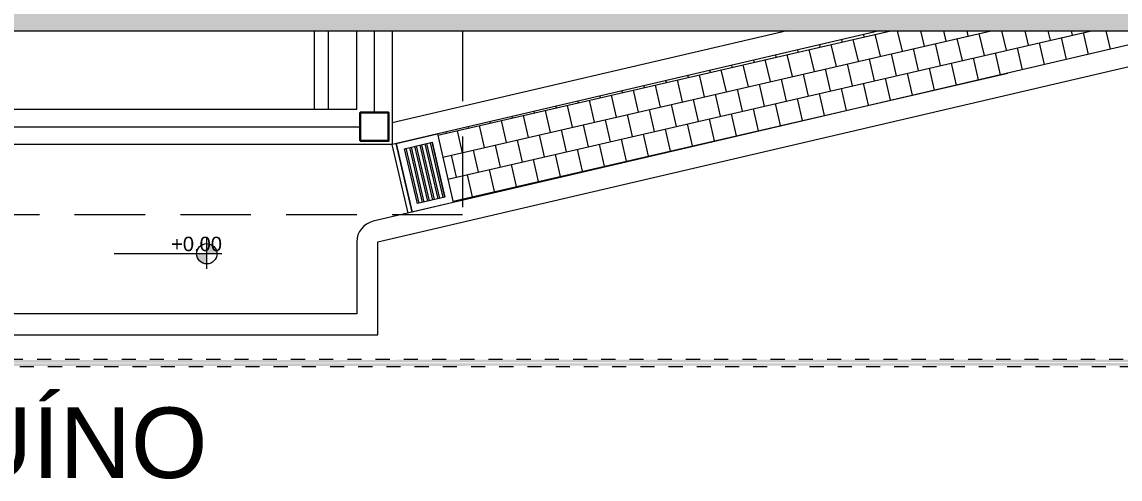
# Model space of a CAD drawing. Header units: metres. Extents: x 149 to 429, y -3 to 162.
# Drawn here: x 345.69 to 353.48, y 96.59 to 99.83 of the extents above; entities that cross this region are included whole.
import ezdxf

# ---------------------------------------------------------------- set-up
doc = ezdxf.new("R2010")
doc.units = ezdxf.units.M
doc.linetypes.add('Aligning Line', pattern=[0.012, 0.006, -0.006])
doc.linetypes.add('IMPORT-Dashed _3_', pattern=[0.75, 0.5, -0.25])
doc.layers.add('1053_ARQ_BASE_MATADOURO_dwg', color=7, linetype='Continuous', lineweight=5, true_color=0x767676)
for name, color, linetype, lineweight in [('A-DETL', 7, 'Continuous', 5), ('A-DETL-GENF', 7, 'Continuous', 5), ('A-PAREDE', 7, 'Continuous', 30), ('A-PROJEÇÃO', 7, 'IMPORT-Dashed _3_', 15), ('A-TEXTO1', 7, 'Continuous', 5), ('A-VISTA01', 7, 'Continuous', 20), ('A-VISTA04', 7, 'Continuous', 5), ('A-VISTA06', 7, 'Continuous', 5), ('A_lay', 7, 'Continuous', 5), ('P-PIPE', 7, 'Continuous', 5)]:
    doc.layers.add(name, color=color, linetype=linetype, lineweight=lineweight)
doc.styles.add('Arial_4', font='arial.ttf', dxfattribs={"height": 0.102})
doc.styles.add('Arial_6', font='arial.ttf', dxfattribs={"height": 0.5})

# ---------------------------------------------------------------- blocks, each defined once
blk = doc.blocks.new('1053_ARQ_BASE_MATADOURO_dwg_arq geral tgov-4039641-TÉRREO 1_20 - Dependente 2')
at = {"layer": 'A-TEXTO1', "lineweight": 9, "true_color": 0xe2e2e2}
h = blk.add_hatch(color=254, dxfattribs=at)
h.paths.add_polyline_path([(10.3862, 14.9311), (10.3862, 15.0029), (10.3144, 15.0029), (10.324, 14.967), (10.3503, 14.9407), (10.3676, 14.9335)])
h.paths.add_polyline_path([(10.3862, 15.0029), (10.4581, 15.0029), (10.4424, 15.0477), (10.4022, 15.073), (10.3862, 15.0677), (10.3862, 15.0189)])
at = {"layer": 'A-VISTA06', "true_color": 0xaaaaaa}
h = blk.add_hatch(dxfattribs=at)
h.set_pattern_fill('FP_8', color=253, style=0, pattern_type=2)
h.set_pattern_definition([(103.134, (2113833.201, 195495.538), (-0.03651904868275, -0.00852109636764), []), (103.134, (2113833.21, 195495.553), (-0.03651904868275, -0.00852109636764), [])])
h.paths.add_polyline_path([(11.8797, 15.3581), (12.0745, 15.4036), (11.9836, 15.7931), (11.7889, 15.7476), (11.8779, 15.3661)])
at = {"layer": 'A_lay', "true_color": 0xaaaaaa}
h = blk.add_hatch(dxfattribs=at)
h.set_pattern_fill('FP_4', color=253, style=0, pattern_type=2)
h.set_pattern_definition([(13, (207849.194, 9278514.813), (-0.035992168695, 0.1558992103656), []), (103, (207849.194, 9278514.813), (-0.11394177387784, 0.1379031260181), [0.16, -0.16])])
h.paths.add_polyline_path([(12.134, 15.3661), (17.355, 16.5843), (15.1546, 16.5843), (12.021, 15.8531), (12.0745, 15.6223)])
h.paths.add_polyline_path([(17.0841, 16.7079), (17.8845, 16.7079), (19.3231, 17.0518), (19.3231, 17.5382), (19.2423, 17.5371), (15.6841, 16.7079)])
at = {"layer": 'A-PAREDE', "color": 253, "true_color": 0xaaaaaa, "flags": 128}
blk.add_lwpolyline([(11.4746, 15.8032), (11.6746, 15.8032), (11.6746, 16.0032), (11.4746, 16.0032)], close=True, dxfattribs=at)
at = {"layer": 'A-PROJEÇÃO', "color": 253, "true_color": 0xaaaaaa}
blk.add_line((12.1996, 16.5843), (12.1996, 15.2781), dxfattribs=at)
at = {"layer": 'A-PROJEÇÃO', "color": 253, "true_color": 0xaaaaaa, "flags": 128}
blk.add_lwpolyline([(12.1996, 15.2781), (-3.0504, 15.2781), (-3.0504, 20.7782), (8.7296, 20.7782)], dxfattribs=at)
at = {"layer": 'A-TEXTO1', "color": 253, "true_color": 0xaaaaaa}
for p, q in [((10.3862, 14.8955), (10.3862, 15.1226)), ((10.4927, 15.0029), (9.7298, 15.0029))]:
    blk.add_line(p, q, dxfattribs=at)
blk.add_circle((10.3862, 15.0029), 0.0719, dxfattribs=at)
at = {"layer": 'A-VISTA01', "color": 253, "true_color": 0xaaaaaa}
for p, q in [((17.355, 16.5843), (11.5655, 15.2334)), ((11.5996, 15.0874), (18.0151, 16.5843)), ((15.1546, 16.5843), (11.6996, 15.7782)), ((14.5011, 16.5843), (11.6996, 15.9303))]:
    blk.add_line(p, q, dxfattribs=at)
at = {"layer": 'A-VISTA01', "color": 253, "true_color": 0xaaaaaa, "flags": 128}
for points in [[(11.6996, 16.5843), (11.6996, 16.0281), (11.6996, 15.7781), (11.4496, 15.7781), (8.6496, 15.7781), (8.6496, 16.0282), (11.4496, 16.0282), (11.4496, 16.5843)], [(11.4496, 15.0874), (11.4496, 14.5782), (-2.5504, 14.5782), (-2.5504, 14.4282), (11.5996, 14.4282), (11.5996, 15.0874)]]:
    blk.add_lwpolyline(points, dxfattribs=at)
at = {"layer": 'A-VISTA01', "color": 253, "true_color": 0xaaaaaa}
blk.add_arc((11.5996, 15.0874), 0.15, 103.13424, 180, dxfattribs=at)
at = {"layer": 'A-VISTA04', "color": 253, "true_color": 0xaaaaaa}
for p, q in [((11.5746, 16.0032), (11.5746, 16.5843)), ((8.8746, 15.9032), (11.4746, 15.9032))]:
    blk.add_line(p, q, dxfattribs=at)
at = {"layer": 'A-VISTA06', "color": 253, "true_color": 0xaaaaaa}
for p, q in [((11.1496, 16.0281), (11.1496, 16.5843)), ((11.2496, 16.0281), (11.2496, 16.5843)), ((11.8132, 15.2912), (11.6996, 15.7781))]:
    blk.add_line(p, q, dxfattribs=at)
at = {"layer": 'A-VISTA06', "color": 253, "true_color": 0xaaaaaa, "flags": 128}
blk.add_lwpolyline([(11.7288, 15.785), (12.021, 15.8531), (12.134, 15.3659), (11.8418, 15.2981), (11.7288, 15.785), (11.8424, 15.298)], dxfattribs=at)
blk.add_lwpolyline([(11.7889, 15.7476), (11.9836, 15.7931), (12.0745, 15.4036), (11.8797, 15.3581)], close=True, dxfattribs=at)
at = {"layer": 'A-TEXTO1', "insert": (10.1335, 15.1236), "char_height": 0.102, "width": 0.43082, "attachment_point": 1, "line_spacing_factor": 0.941778, "style": 'Arial_4'}
blk.add_mtext('+0.00', dxfattribs=at)
at = {"layer": 'A-TEXTO1', "insert": (-1.7549, 13.9146), "char_height": 0.5, "width": 14.493301, "attachment_point": 1, "rotation": 359.9922, "line_spacing_factor": 0.941778, "style": 'Arial_6'}
blk.add_mtext('CURRAL CAPRINO / OVINO E SUÍNO', dxfattribs=at)
blk = doc.blocks.new('1053_ARQ_BASE_MATADOURO_dwg-3625622-TÉRREO 1_20 - Dependente 2')
blk.add_blockref('1053_ARQ_BASE_MATADOURO_dwg_arq geral tgov-4039641-TÉRREO 1_20 - Dependente 2', (130.2098, 83.186))

msp = doc.modelspace()

# ---------------------------------------------------------------- hatches: boundary and pattern name
at = {"layer": 'A-DETL-GENF', "true_color": 0xffff00}
h = msp.add_hatch(color=2, dxfattribs=at)
h.paths.add_polyline_path([(365.8845, 99.7704), (366.9273, 99.7791), (366.9273, 110.2375), (345.3444, 110.2375), (345.3444, 99.7704), (365.7098, 99.7704)])
h.paths.add_polyline_path([(348.6358, 99.8939), (345.729, 99.8939), (345.729, 109.9402), (366.7201, 109.9402), (366.7201, 99.8939), (349.5005, 99.8939)])
at = {"layer": 'P-PIPE', "true_color": 0xc0c0c0}
for points in [[(339.282, 97.4142), (355.0978, 97.4212), (355.0978, 97.4392), (333.2748, 97.4319), (333.2748, 97.4142), (334.1727, 97.4142)], [(333.2748, 97.3892), (355.0978, 97.3965), (355.0978, 97.4142), (333.2748, 97.4077), (333.2748, 97.39)]]:
    msp.add_hatch(color=9, dxfattribs=at).paths.add_polyline_path(points)

# ---------------------------------------------------------------- linework, layer by layer
at = {"layer": 'A-DETL'}
msp.add_line((345.3444, 99.7704), (366.9273, 99.7704), dxfattribs=at)
at = {"layer": 'P-PIPE', "linetype": 'Aligning Line', "lineweight": 15}
for p, q in [((355.0978, 97.4392), (333.2748, 97.4392)), ((333.2748, 97.3892), (355.0978, 97.3892))]:
    msp.add_line(p, q, dxfattribs=at)

# ---------------------------------------------------------------- block references
at = {"layer": '1053_ARQ_BASE_MATADOURO_dwg', "color": 253, "true_color": 0xaaaaaa}
msp.add_blockref('1053_ARQ_BASE_MATADOURO_dwg-3625622-TÉRREO 1_20 - Dependente 2', (206.405, 0), dxfattribs=at)

doc.saveas('drawing.dxf')
